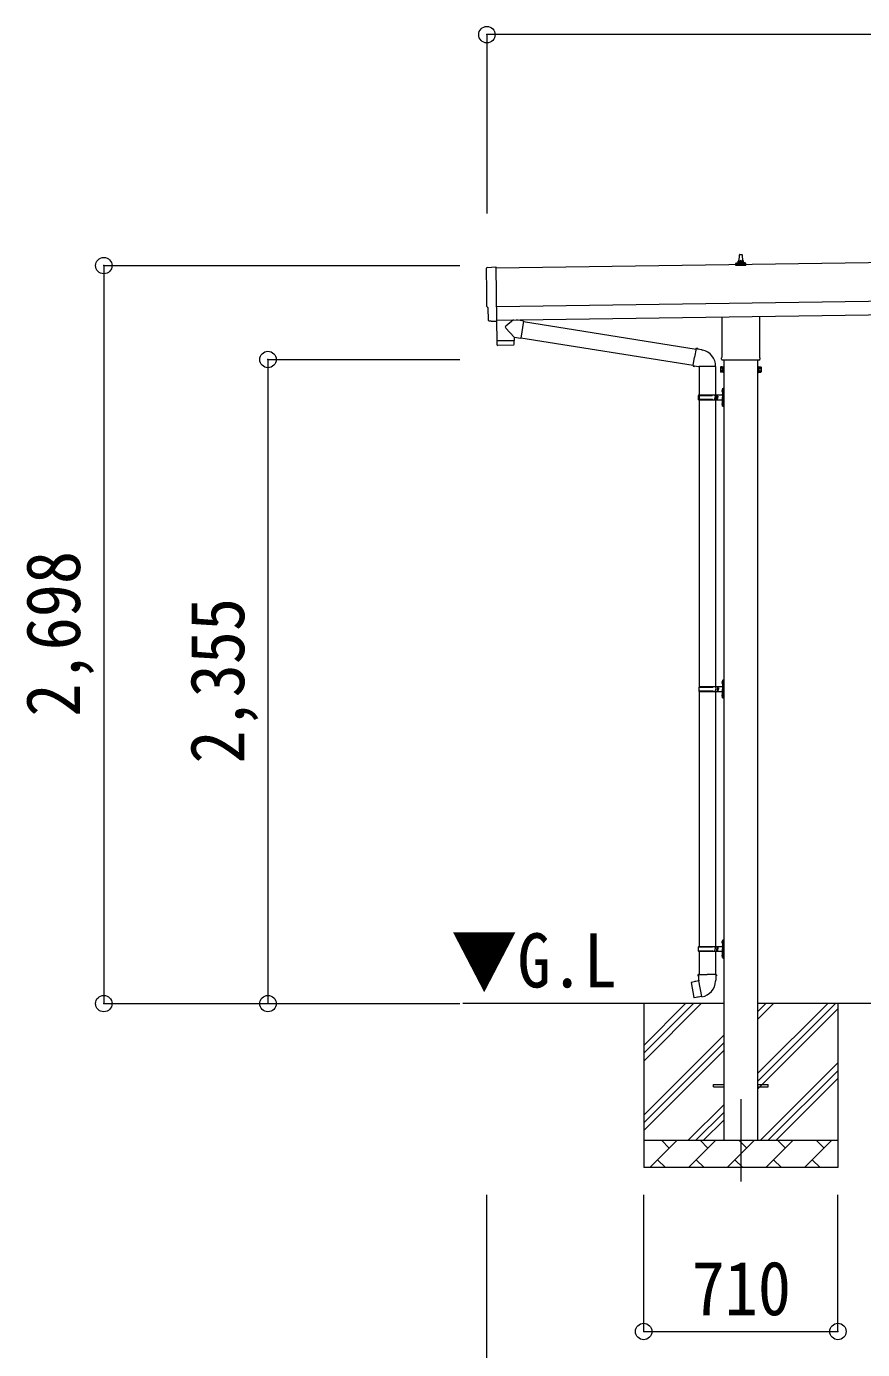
# Model space of a CAD drawing. Units: millimetres at full size, sheet at 1:60. Extents: x -16864 to 16864, y -11640 to 11640.
# Drawn here: x -664 to 2391, y -8526 to -3689 of the extents above; entities that cross this region are included whole.
import ezdxf
from ezdxf.enums import TextEntityAlignment as Align

# ---------------------------------------------------------------- set-up
doc = ezdxf.new("R2010")
doc.units = ezdxf.units.MM
doc.header["$LTSCALE"] = 60
doc.header["$PDMODE"] = 32
doc.header["$PDSIZE"] = 60
doc.linetypes.add('CHAIN1', pattern=[8, 5, -1, 1, -1])
for name, color, linetype, lineweight in [('0-1_Defpoints', 7, 'CHAIN1', 9), ('0-2_TEXT1', 4, 'Continuous', 9), ('0-3_SHAPE', 7, 'Continuous', 9), ('0-7_PARTS2', 7, 'Continuous', 9), ('0-8_TABLE1', 6, 'Continuous', 9), ('0-9_DIM1', 7, 'Continuous', 9)]:
    doc.layers.add(name, color=color, linetype=linetype, lineweight=lineweight)
doc.styles.add('ＭＳ ゴシック', font='')
doc.styles.get('ＭＳ ゴシック').set_extended_font_data('MS Gothic')

msp = doc.modelspace()

# ---------------------------------------------------------------- linework, layer by layer
at = {"layer": '0-1_Defpoints'}
msp.add_line((1946.57, -7611.46), (1946.57, -7960.46), dxfattribs=at)
at = {"layer": '0-2_TEXT1'}
for p, q in [((6586.63, -4493.76), (1051.17, -4572.84)), ((1936.87, -4551.41), (1936.87, -4547.2)), ((1937.87, -4547.2), (1955.87, -4547.2)), ((1940.87, -4547.2), (1941.6, -4523.67)), ((1942.6, -4522.7), (1951.15, -4522.7)), ((1952.15, -4523.67), (1952.87, -4547.2)), ((1956.87, -4551.41), (1956.87, -4547.2)), ((1928.62, -4562.7), (1928.62, -4554.98)), ((1965.12, -4562.7), (1928.62, -4562.7)), ((1929.01, -4554.2), (1964.74, -4554.2)), ((1929.39, -4554.01), (1936.11, -4552.38)), ((1936.49, -4552.2), (1957.26, -4552.2)), ((1964.36, -4554.01), (1957.64, -4552.38)), ((1965.12, -4562.7), (1965.12, -4554.98)), ((1053.17, -4712.83), (6588.63, -4633.75)), ((1053.88, -4762.82), (6589.35, -4683.74)), ((1034.31, -4766.87), (1027.38, -4766.61)), ((1878.27, -4896.68), (1878.27, -4751.04)), ((2014.87, -4749.09), (2014.87, -4896.68)), ((1872.57, -4934.96), (1873.33, -4933.64)), ((1876.57, -4905.46), (1876.57, -4899.96)), ((2014.5, -4908.96), (1878.63, -4908.96)), ((1884.07, -4908.96), (1884.07, -7761.46)), ((2009.07, -7761.46), (2009.07, -4908.96)), ((2016.57, -4899.96), (2016.57, -4905.46)), ((2020.57, -4934.96), (2019.81, -4933.64)), ((1872.57, -4934.96), (1872.57, -4951.96)), ((1872.57, -4951.96), (1873.33, -4953.27)), ((1879.57, -4938.55), (1873.33, -4938.55)), ((1879.57, -4948.36), (1873.33, -4948.36)), ((1879.57, -4953.27), (1873.33, -4953.27)), ((1882.07, -4952.66), (1879.57, -4952.66)), ((2011.07, -4952.66), (2013.57, -4952.66)), ((2013.57, -4938.55), (2019.81, -4938.55)), ((2013.57, -4948.36), (2019.81, -4948.36)), ((2013.57, -4953.27), (2019.81, -4953.27)), ((2020.57, -4951.96), (2019.81, -4953.27)), ((2020.57, -4934.96), (2020.57, -4951.96)), ((1846.57, -7556.96), (1884.07, -7556.96)), ((1846.57, -7565.96), (1846.57, -7556.96)), ((1846.57, -7556.96), (1884.07, -7556.96)), ((1846.57, -7565.96), (1846.57, -7556.96)), ((1846.57, -7565.96), (1884.07, -7565.96)), ((1846.57, -7565.96), (1884.07, -7565.96)), ((2009.07, -7556.96), (2046.57, -7556.96)), ((2009.07, -7556.96), (2046.57, -7556.96)), ((2009.07, -7565.96), (2046.57, -7565.96)), ((2009.07, -7565.96), (2046.57, -7565.96)), ((2046.57, -7565.96), (2046.57, -7556.96)), ((2046.57, -7565.96), (2046.57, -7556.96))]:
    msp.add_line(p, q, dxfattribs=at)
for points in [[(1019.55, -4569.86), (1051.1, -4567.75), (1053.92, -4765.59)], [(1024.5, -4763.66), (1023.83, -4716.63), (1023.23, -4716.64)], [(1035.05, -4766.58), (1035.7, -4765.94), (1053.94, -4766.59)], [(1879.57, -4953.27), (1879.57, -4933.64), (1873.33, -4933.64)], [(1879.57, -4952.66), (1879.57, -4934.26), (1882.07, -4934.26)], [(2013.57, -4952.66), (2013.57, -4934.26), (2011.07, -4934.26)], [(2013.57, -4953.27), (2013.57, -4933.64), (2019.81, -4933.64)]]:
    msp.add_lwpolyline(points, dxfattribs=at)
for points in [[(1882.07, -4953.96), (1882.07, -4932.96), (1884.07, -4932.96), (1884.07, -4953.96)], [(2011.07, -4953.96), (2011.07, -4932.96), (2009.07, -4932.96), (2009.07, -4953.96)]]:
    msp.add_lwpolyline(points, close=True, dxfattribs=at)
for centre, radius, start, end in [((1940.96, -4547.83), 4.13, 90, 171.17633), ((1937.87, -4548.2), 1, 90, 180), ((1942.6, -4523.7), 1, 90, 178.60509), ((1950.21, -4547.2), 4.83, 133.60282, 180), ((1943.54, -4547.2), 4.83, 0, 46.39718), ((1951.15, -4523.7), 1, 1.39491, 90), ((1952.79, -4547.83), 4.13, 8.82367, 90), ((1955.87, -4548.2), 1, 0, 90), ((1929.62, -4554.98), 1, 103.62699, 180), ((1935.87, -4551.41), 1, 283.62699, 0), ((1957.87, -4551.41), 1, 180, 256.37301), ((1964.12, -4554.98), 1, 0, 76.37301), ((1876.91, -4936.09), 4.34, 145.61575, 214.38425), ((1880.57, -4899.96), 4, 125.09963, 180), ((1880.57, -4905.46), 4, 180, 194.47751), ((1880.57, -4905.46), 4, 194.47751, 241.04498), ((2012.57, -4905.46), 4, 298.95502, 345.52249), ((2012.57, -4899.96), 4, 0, 54.90037), ((2012.57, -4905.46), 4, 345.52249, 0), ((2016.22, -4936.09), 4.34, 325.61575, 34.38425), ((1888.81, -4943.46), 16.24, 162.41205, 197.58795), ((1876.91, -4950.82), 4.34, 145.61575, 214.38425), ((2004.33, -4943.46), 16.24, 342.41205, 17.58795), ((2016.22, -4950.82), 4.34, 325.61575, 34.38425)]:
    msp.add_arc(centre, radius, start, end, dxfattribs=at)
for centre, major_axis, ratio, start_param, end_param in [((1019.75, -4572.85), (-3, -0.04), 0.99863, 4.7647489, 6.2979817), ((-3744.62, -4711.34), (4762.89, 68.04), 0.99863, 6.2686928, 6.2979817), ((1023.17, -4712.24), (-4.41, -0.06), 0.99863, 6.2686928, 7.8539816), ((1027.5, -4763.6), (-2.15, -2.1), 0.9974, 5.5252311, 7.0411395), ((1034.35, -4765.87), (-0.717, -0.7), 0.9974, 0.7579542, 1.5707963)]:
    msp.add_ellipse(centre, major_axis=major_axis, ratio=ratio, start_param=start_param, end_param=end_param, dxfattribs=at)
at = {"layer": '0-3_SHAPE'}
for p, q in [((1884.07, -7261.46), (930.12, -7261.46)), ((1591.57, -7261.46), (1591.57, -7861.46)), ((1591.57, -7414.94), (1745.05, -7261.46)), ((1591.57, -7443.22), (1773.33, -7261.46)), ((1591.57, -7471.51), (1801.62, -7261.46)), ((3884.07, -7261.46), (2009.07, -7261.46)), ((2009.07, -7290.28), (2037.89, -7261.46)), ((2009.07, -7318.57), (2066.18, -7261.46)), ((2009.07, -7516.55), (2264.17, -7261.46)), ((2009.07, -7544.84), (2291.57, -7262.34)), ((2009.07, -7573.12), (2301.57, -7280.62)), ((2301.57, -7261.46), (2301.57, -7861.46)), ((1591.57, -7669.5), (1884.07, -7377)), ((1591.57, -7697.78), (1884.07, -7405.28)), ((1591.57, -7726.07), (1884.07, -7433.57)), ((2018.72, -7761.46), (2301.57, -7478.61)), ((2047.01, -7761.46), (2301.57, -7506.9)), ((2075.29, -7761.46), (2301.57, -7535.18)), ((1754.17, -7761.46), (1884.07, -7631.55)), ((1782.45, -7761.46), (1884.07, -7659.84)), ((1810.73, -7761.46), (1884.07, -7688.12)), ((1591.57, -7761.46), (2301.57, -7761.46)), ((1613.72, -7861.46), (1713.72, -7761.46)), ((1685.17, -7790.01), (1656.62, -7761.46)), ((1755.14, -7861.46), (1855.14, -7761.46)), ((1826.59, -7790.01), (1798.04, -7761.46)), ((1896.57, -7861.46), (1996.57, -7761.46)), ((1968.01, -7790.01), (1939.46, -7761.46)), ((2037.99, -7861.46), (2137.99, -7761.46)), ((2109.43, -7790.01), (2080.88, -7761.46)), ((2179.41, -7861.46), (2279.41, -7761.46)), ((2250.86, -7790.01), (2222.3, -7761.46)), ((1642.28, -7832.9), (1670.83, -7861.46)), ((1783.7, -7832.9), (1812.25, -7861.46)), ((1925.12, -7832.9), (1953.67, -7861.46)), ((2066.54, -7832.9), (2095.09, -7861.46)), ((2207.96, -7832.9), (2236.52, -7861.46)), ((2301.57, -7861.46), (1591.57, -7861.46))]:
    msp.add_line(p, q, dxfattribs=at)
at = {"layer": '0-8_TABLE1'}
for p, q in [((1018.57, -3718.82), (1018.57, -4373.15)), ((12877.57, -3718.82), (1018.57, -3718.82)), ((-381.43, -4563.16), (919.26, -4563.16)), ((-381.43, -4563.16), (-381.43, -7261.46)), ((218.57, -4906.46), (919.26, -4906.46)), ((218.57, -4906.46), (218.57, -7261.46)), ((-381.43, -7261.46), (919.26, -7261.46)), ((1018.26, -9162.46), (1018.26, -7960.46)), ((1591.57, -8460.46), (1591.57, -7960.46)), ((2301.57, -8460.46), (2301.57, -7960.46)), ((1591.57, -8460.46), (2301.57, -8460.46))]:
    msp.add_line(p, q, dxfattribs=at)
for p in [(1018.57, -3718.82), (-381.43, -4563.16), (218.57, -4906.46), (-381.43, -7261.46), (218.57, -7261.46), (1591.57, -8460.46), (2301.57, -8460.46)]:
    msp.add_point(p, dxfattribs=at)
at = {"layer": '0-9_DIM1'}
for p, q in [((1053.92, -4765.59), (1053.94, -4766.59)), ((1115.33, -4761.94), (1087.68, -4784.45)), ((1152.95, -4765.95), (1127.11, -4761.77)), ((1152.95, -4765.95), (1142.79, -4828.83)), ((1152.65, -4767.78), (1783, -4868.14)), ((1118.38, -4824.89), (1087.5, -4791.78)), ((1114.05, -4836.97), (1114.04, -4837.97)), ((1118.38, -4824.89), (1142.79, -4828.83)), ((1118.38, -4824.89), (1118.55, -4836.9)), ((1143.08, -4827.01), (1772.58, -4927.23)), ((1054.57, -4838.82), (1054.98, -4851.87)), ((1115.56, -4853.95), (1058.03, -4854.77)), ((1059.05, -4837.75), (1059.09, -4838.75)), ((1783.32, -4866.32), (1777.79, -4897.69)), ((1783.32, -4866.32), (1784.47, -4864.34)), ((1784.47, -4864.34), (1788.03, -4864.97)), ((1788.03, -4864.97), (1788.44, -4867.32)), ((1802.96, -4870.14), (1804.64, -4871.77)), ((1804.64, -4871.77), (1806.76, -4872.22)), ((1772.26, -4929.05), (1777.79, -4897.69)), ((1772.26, -4929.05), (1772.66, -4931.31)), ((1772.26, -4929.05), (1777.41, -4929.87)), ((1772.66, -4931.31), (1776.22, -4931.93)), ((1776.22, -4931.93), (1777.41, -4929.87)), ((1777.41, -4929.87), (1792.02, -4932.18)), ((1792.02, -4932.18), (1794.22, -4931.2)), ((1854.52, -4931.59), (1793.34, -4931.59)), ((1794.07, -4931.59), (1794.07, -5035.59)), ((1854.07, -4931.59), (1854.07, -5035.59)), ((1877.76, -5018.45), (1879.81, -5019.44)), ((1879.03, -5016.44), (1879.67, -5016.44)), ((1879.03, -5016.44), (1879.03, -5024.74)), ((1879.03, -5024.74), (1879.67, -5024.74)), ((1879.67, -5016.44), (1879.67, -5024.74)), ((1879.67, -5016.44), (1880.07, -5016.84)), ((1879.67, -5024.74), (1880.07, -5024.34)), ((1879.81, -5019.44), (1880.42, -5020.59)), ((1880.07, -5012.59), (1883.07, -5011.09)), ((1880.07, -5012.59), (1880.07, -5044.59)), ((1880.07, -5016.84), (1880.07, -5024.34)), ((1883.07, -5011.09), (1883.07, -5044.59)), ((1883.07, -5011.09), (1884.07, -5011.09)), ((1884.07, -5011.09), (1884.07, -5044.59)), ((1791.07, -5037.59), (1841.4, -5037.59)), ((1791.07, -5051.59), (1841.4, -5051.59)), ((1792.07, -5035.59), (1878.07, -5035.59)), ((1792.07, -5035.59), (1792.07, -5037.59)), ((1792.07, -5053.59), (1792.07, -5051.59)), ((1792.07, -5053.59), (1878.07, -5053.59)), ((1794.07, -5035.38), (1794.07, -6102.46)), ((1851.07, -5035.59), (1851.07, -5040.09)), ((1851.07, -5040.09), (1853.07, -5040.09)), ((1851.07, -5053.59), (1851.07, -5049.09)), ((1851.07, -5049.09), (1853.07, -5049.09)), ((1853.07, -5040.09), (1853.07, -5044.59)), ((1853.07, -5049.09), (1853.07, -5044.59)), ((1854.07, -5035.38), (1854.07, -6102.46)), ((1859.07, -5035.59), (1859.07, -5044.59)), ((1859.07, -5040.09), (1862.07, -5040.09)), ((1859.07, -5053.59), (1859.07, -5044.59)), ((1859.07, -5049.09), (1862.07, -5049.09)), ((1862.07, -5040.09), (1862.07, -5044.59)), ((1862.07, -5049.09), (1862.07, -5044.59)), ((1877.76, -5066.45), (1879.81, -5067.44)), ((1879.03, -5064.44), (1879.67, -5064.44)), ((1879.03, -5064.44), (1879.03, -5072.74)), ((1879.03, -5072.74), (1879.67, -5072.74)), ((1879.67, -5064.44), (1879.67, -5072.74)), ((1879.67, -5064.44), (1880.07, -5064.84)), ((1879.67, -5072.74), (1880.07, -5072.34)), ((1879.81, -5067.44), (1880.42, -5068.59)), ((1880.07, -5076.59), (1880.07, -5044.59)), ((1880.07, -5064.84), (1880.07, -5072.34)), ((1880.07, -5076.59), (1883.07, -5078.09)), ((1883.07, -5078.09), (1883.07, -5044.59)), ((1883.07, -5078.09), (1884.07, -5078.09)), ((1884.07, -5078.09), (1884.07, -5044.59)), ((1877.76, -6085.31), (1879.81, -6086.31)), ((1879.03, -6083.31), (1879.67, -6083.31)), ((1879.03, -6083.31), (1879.03, -6091.61)), ((1879.03, -6091.61), (1879.67, -6091.61)), ((1879.67, -6083.31), (1879.67, -6091.61)), ((1879.67, -6083.31), (1880.07, -6083.71)), ((1879.67, -6091.61), (1880.07, -6091.21)), ((1879.81, -6086.31), (1880.42, -6087.46)), ((1880.07, -6079.46), (1883.07, -6077.96)), ((1880.07, -6079.46), (1880.07, -6111.46)), ((1880.07, -6083.71), (1880.07, -6091.21)), ((1883.07, -6077.96), (1883.07, -6111.46)), ((1883.07, -6077.96), (1884.07, -6077.96)), ((1884.07, -6077.96), (1884.07, -6111.46)), ((1793.57, -6104.46), (1843.9, -6104.46)), ((1793.57, -6118.46), (1843.9, -6118.46)), ((1794.07, -6120.45), (1794.07, -7052.46)), ((1794.57, -6102.46), (1794.57, -6104.46)), ((1794.57, -6102.46), (1878.07, -6102.46)), ((1794.57, -6120.46), (1794.57, -6118.46)), ((1794.57, -6120.46), (1878.07, -6120.46)), ((1853.57, -6102.46), (1853.57, -6106.96)), ((1853.57, -6106.96), (1855.57, -6106.96)), ((1853.57, -6120.46), (1853.57, -6115.96)), ((1853.57, -6115.96), (1855.57, -6115.96)), ((1854.07, -6120.45), (1854.07, -7052.46)), ((1855.57, -6106.96), (1855.57, -6111.46)), ((1855.57, -6115.96), (1855.57, -6111.46)), ((1861.57, -6102.46), (1861.57, -6111.46)), ((1861.57, -6106.96), (1864.57, -6106.96)), ((1861.57, -6120.46), (1861.57, -6111.46)), ((1861.57, -6115.96), (1864.57, -6115.96)), ((1864.57, -6106.96), (1864.57, -6111.46)), ((1864.57, -6115.96), (1864.57, -6111.46)), ((1877.76, -6133.31), (1879.81, -6134.31)), ((1879.03, -6131.31), (1879.67, -6131.31)), ((1879.03, -6131.31), (1879.03, -6139.61)), ((1879.03, -6139.61), (1879.67, -6139.61)), ((1879.67, -6131.31), (1879.67, -6139.61)), ((1879.67, -6131.31), (1880.07, -6131.71)), ((1879.67, -6139.61), (1880.07, -6139.21)), ((1879.81, -6134.31), (1880.42, -6135.46)), ((1880.07, -6143.46), (1880.07, -6111.46)), ((1880.07, -6131.71), (1880.07, -6139.21)), ((1880.07, -6143.46), (1883.07, -6144.96)), ((1883.07, -6144.96), (1883.07, -6111.46)), ((1884.07, -6144.96), (1884.07, -6111.46)), ((1883.07, -6144.96), (1884.07, -6144.96)), ((1791.07, -7054.46), (1841.4, -7054.46)), ((1792.07, -7052.46), (1878.07, -7052.46)), ((1792.07, -7052.46), (1792.07, -7054.46)), ((1851.07, -7052.46), (1851.07, -7056.96)), ((1851.07, -7056.96), (1853.07, -7056.96)), ((1853.07, -7056.96), (1853.07, -7061.46)), ((1853.07, -7065.96), (1853.07, -7061.46)), ((1859.07, -7052.46), (1859.07, -7061.46)), ((1859.07, -7056.96), (1862.07, -7056.96)), ((1859.07, -7070.46), (1859.07, -7061.46)), ((1862.07, -7056.96), (1862.07, -7061.46)), ((1862.07, -7065.96), (1862.07, -7061.46)), ((1877.76, -7035.31), (1879.81, -7036.31)), ((1879.03, -7033.31), (1879.67, -7033.31)), ((1879.03, -7033.31), (1879.03, -7041.61)), ((1879.03, -7041.61), (1879.67, -7041.61)), ((1879.67, -7033.31), (1879.67, -7041.61)), ((1879.67, -7033.31), (1880.07, -7033.71)), ((1879.67, -7041.61), (1880.07, -7041.21)), ((1879.81, -7036.31), (1880.42, -7037.46)), ((1880.07, -7029.46), (1883.07, -7027.96)), ((1880.07, -7029.46), (1880.07, -7061.46)), ((1880.07, -7033.71), (1880.07, -7041.21)), ((1880.07, -7093.46), (1880.07, -7061.46)), ((1883.07, -7027.96), (1883.07, -7061.46)), ((1883.07, -7027.96), (1884.07, -7027.96)), ((1883.07, -7094.96), (1883.07, -7061.46)), ((1884.07, -7027.96), (1884.07, -7061.46)), ((1884.07, -7094.96), (1884.07, -7061.46)), ((1791.07, -7068.46), (1841.4, -7068.46)), ((1792.07, -7070.46), (1792.07, -7068.46)), ((1792.07, -7070.46), (1878.07, -7070.46)), ((1794.07, -7070.46), (1794.07, -7155.38)), ((1851.07, -7070.46), (1851.07, -7065.96)), ((1851.07, -7065.96), (1853.07, -7065.96)), ((1854.07, -7070.46), (1854.07, -7155.38)), ((1859.07, -7065.96), (1862.07, -7065.96)), ((1877.76, -7083.31), (1879.81, -7084.31)), ((1879.03, -7081.31), (1879.67, -7081.31)), ((1879.03, -7081.31), (1879.03, -7089.61)), ((1879.03, -7089.61), (1879.67, -7089.61)), ((1879.67, -7081.31), (1879.67, -7089.61)), ((1879.67, -7081.31), (1880.07, -7081.71)), ((1879.67, -7089.61), (1880.07, -7089.21)), ((1879.81, -7084.31), (1880.42, -7085.46)), ((1880.07, -7081.71), (1880.07, -7089.21)), ((1880.07, -7093.46), (1883.07, -7094.96)), ((1883.07, -7094.96), (1884.07, -7094.96)), ((1792.22, -7155.38), (1790.07, -7156.17)), ((1790.07, -7156.17), (1790.07, -7159.78)), ((1792.22, -7155.38), (1824.07, -7155.38)), ((1792.22, -7155.38), (1792.31, -7160.6)), ((1855.92, -7155.38), (1824.07, -7155.38)), ((1855.92, -7155.38), (1858.07, -7156.17)), ((1858.07, -7156.17), (1858.07, -7159.78)), ((1765.61, -7183.84), (1764.8, -7185)), ((1764.8, -7185), (1774.42, -7239.56)), ((1793.47, -7178.59), (1765.61, -7183.84)), ((1778.35, -7181.23), (1778.14, -7181.47)), ((1790.07, -7159.78), (1792.31, -7160.6)), ((1792.31, -7160.6), (1792.57, -7175.38)), ((1792.57, -7175.38), (1793.92, -7177.38)), ((1803.83, -7235.88), (1793.7, -7178.41)), ((1793.72, -7177.59), (1793.72, -7178.29)), ((1793.92, -7177.38), (1793.88, -7177.39)), ((1854.25, -7177.33), (1854.18, -7179.49)), ((1855.57, -7175.38), (1854.25, -7177.33)), ((1858.07, -7159.78), (1855.83, -7160.6)), ((1788.44, -7238.47), (1788.16, -7238.32)), ((1804.13, -7236.64), (1803.89, -7235.98))]:
    msp.add_line(p, q, dxfattribs=at)
for points in [[(1053.54, -4766.58), (1054.55, -4837.82), (1118.55, -4836.9)], [(1118.52, -4850.96), (1118.56, -4837.9), (1054.57, -4838.82)], [(1783.32, -4866.32), (1788.44, -4867.32), (1802.96, -4870.14)], [(1877.76, -5022.74), (1879.81, -5021.74), (1880.42, -5020.59)], [(1877.76, -5070.74), (1879.81, -5069.74), (1880.42, -5068.59)], [(1877.76, -6089.6), (1879.81, -6088.61), (1880.42, -6087.46)], [(1877.76, -6137.6), (1879.81, -6136.61), (1880.42, -6135.46)], [(1877.76, -7039.6), (1879.81, -7038.61), (1880.42, -7037.46)], [(1877.76, -7087.6), (1879.81, -7086.61), (1880.42, -7085.46)], [(1855.92, -7155.38), (1855.83, -7160.6), (1855.57, -7175.38)], [(1780.59, -7181.01), (1780.31, -7180.86), (1778.35, -7181.23)], [(1803.56, -7235.79), (1775.58, -7240.39), (1774.42, -7239.56)], [(1790.63, -7237.91), (1790.42, -7238.15), (1788.44, -7238.47)]]:
    msp.add_lwpolyline(points, dxfattribs=at)
for centre, radius, start, end in [((1090.99, -4788.2), 5, 131.47396, 225.79244), ((1057.98, -4851.77), 3, 181.81845, 270.86677), ((1115.52, -4850.95), 3, 270.81845, 359.81845), ((1794.22, -4931.2), 60.3, 359.62495, 78), ((1883.36, -5020.59), 6, 136.21765, 223.78235), ((1839.82, -5044.59), 49.25, 171.82876, 180.00002), ((1839.82, -5044.59), 49.25, 180.00002, 188.17127), ((1841.4, -5035.59), 2, 270, 359.99998), ((1841.4, -5053.59), 2, 0.00005, 90.00004), ((1883.36, -5068.59), 6, 136.21765, 223.78235), ((1878.07, -5033.59), 2, 270, 359.99998), ((1878.07, -5055.59), 2, 0.00005, 90.00004), ((1883.36, -6087.46), 6, 136.21765, 223.78235), ((1842.32, -6111.46), 49.25, 171.82876, 180.00002), ((1842.32, -6111.46), 49.25, 180.00002, 188.17127), ((1843.9, -6102.46), 2, 270, 359.99998), ((1843.9, -6120.46), 2, 0.00005, 90.00004), ((1883.36, -6135.46), 6, 136.21765, 223.78235), ((1878.07, -6100.46), 2, 270, 359.99998), ((1878.07, -6122.46), 2, 0.00005, 90.00004), ((1839.82, -7061.46), 49.25, 171.82876, 180.00002), ((1839.82, -7061.46), 49.25, 180.00002, 188.17127), ((1841.4, -7052.46), 2, 270, 359.99998), ((1883.36, -7037.46), 6, 136.21765, 223.78235), ((1878.07, -7050.46), 2, 270, 359.99998), ((1841.4, -7070.46), 2, 0.00005, 90.00004), ((1883.36, -7085.46), 6, 136.21765, 223.78235), ((1878.07, -7072.46), 2, 0.00005, 90.00004), ((1793.42, -7178.29), 0.3, 280.66842, 0), ((1793.92, -7177.59), 0.2, 100, 180), ((1793.92, -7177.38), 60.3, 279.96938, 358), ((1803.61, -7236.08), 0.3, 20, 99.33158), ((1804.32, -7236.58), 0.2, 200, 279.96938)]:
    msp.add_arc(centre, radius, start, end, dxfattribs=at)

# ---------------------------------------------------------------- texts
at = {"layer": '0-7_PARTS2', "style": 'ＭＳ ゴシック', "width": 0.9}
msp.add_text('▼G.L', height=197.9, dxfattribs=at).set_placement((887.4, -7261.74), align=Align.BOTTOM_LEFT)
at = {"layer": '0-8_TABLE1', "color": 7, "style": 'ＭＳ ゴシック', "width": 0.9}
for s, p in [('2,698', (-408.93, -6212.31)), ('2,355', (191.07, -6383.96))]:
    msp.add_text(s, height=197.9, rotation=90, dxfattribs=at).set_placement(p, align=Align.BOTTOM_LEFT)
msp.add_text('710', height=197.9, dxfattribs=at).set_placement((1766.57, -8460.46), align=Align.BOTTOM_LEFT)

doc.saveas('drawing.dxf')
